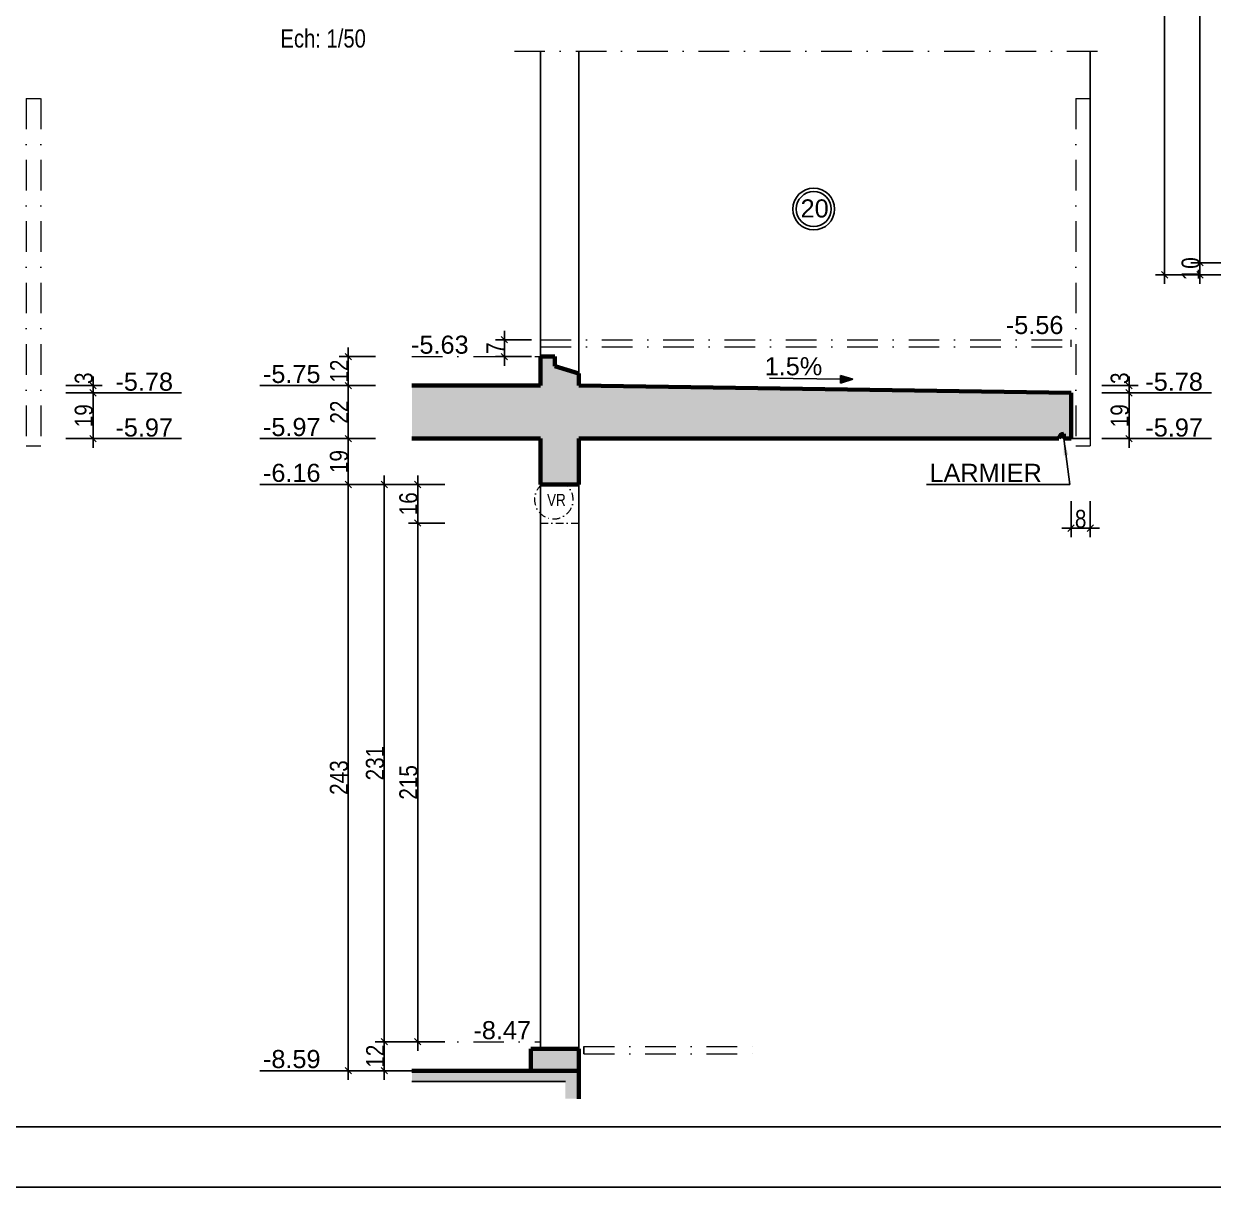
# Model space of a CAD drawing. Header units: centimetres. Extents: x 16433 to 114398, y -50094 to -12305.
# Drawn here: x 53946 to 54933, y -38073 to -37109 of the extents above; entities that cross this region are included whole.
import ezdxf
from ezdxf.enums import TextEntityAlignment as Align

# ---------------------------------------------------------------- set-up
doc = ezdxf.new("R2010")
doc.units = ezdxf.units.CM
doc.header["$LTSCALE"] = 0.5
doc.linetypes.add('TIRETPTX2', pattern=[50.8, 25.4, -12.7, 0, -12.7])
doc.layers.get('DEFPOINTS').update_dxf_attribs({"linetype": 'CONTINUOUS'})
for name, color, linetype in [('01_cote_gen', 4, 'CONTINUOUS'), ('01_linteaux', 2, 'CONTINUOUS'), ('01_poch_murs', 253, 'CONTINUOUS'), ('01_texte', 230, 'CONTINUOUS'), ('AA_COTES', 2, 'CONTINUOUS')]:
    doc.layers.add(name, color=color, linetype=linetype)
doc.layers.add('01_murs_coup', color=5, linetype='CONTINUOUS', lineweight=60)
doc.layers.add('01_tram_axes', color=2, linetype='TIRETPTX2', lineweight=9)
doc.styles.add('ARIAL', font='arial.ttf')
doc.styles.add('MATTE_TXT', font='arial.ttf')
doc.styles.add('STYLE2', font='ARIALN.TTF')
doc.dimstyles.new('JB25', dxfattribs={"dimscale": 0.1, "dimtxt": 150, "dimasz": 15, "dimexe": 0.1, "dimexo": 0.1, "dimgap": 0.09, "dimtad": 1, "dimdec": 1, "dimlfac": 0.5, "dimdsep": 46, "dimtxsty": 'STYLE2', "dimblk1": 'BOND_G', "dimblk2": 'BOND_D', "dimsah": 1, "dimcen": 1.5, "dimdle": 0.01, "dimse1": 1, "dimse2": 1, "dimclrd": 4, "dimclre": 2, "dimclrt": 6, "dimazin": 2, "dimtfac": 2.333333, "dimtdec": 1, "dimtix": 1, "dimtmove": 2, "dimatfit": 3, "dimldrblk": 'BOND_G', "dimfxl": 1, "dimtolj": 1, "dimtzin": 0, "dimarcsym": 0})
doc.dimstyles.new('JB50', dxfattribs={"dimscale": 0.1, "dimtxt": 150, "dimasz": 15, "dimexe": 0.1, "dimexo": 0.1, "dimgap": 0.09, "dimtad": 1, "dimdec": 1, "dimdsep": 46, "dimtxsty": 'STYLE2', "dimblk1": 'BOND_G', "dimblk2": 'BOND_D', "dimsah": 1, "dimcen": 1.5, "dimdle": 0.01, "dimse1": 1, "dimse2": 1, "dimclrd": 4, "dimclre": 2, "dimclrt": 6, "dimazin": 2, "dimtfac": 2.333333, "dimtdec": 1, "dimtix": 1, "dimtmove": 2, "dimatfit": 3, "dimldrblk": 'BOND_G', "dimfxl": 1, "dimtolj": 1, "dimtzin": 0, "dimarcsym": 0})

# ---------------------------------------------------------------- blocks, each defined once
blk = doc.blocks.new('BOND_G')
at = {"layer": 'AA_COTES', "color": 0}
for p, q in [((0, -5), (0, 15)), ((5, 0), (-5, 0)), ((1.77, 1.77), (-1.77, -1.77))]:
    blk.add_line(p, q, dxfattribs=at)
blk = doc.blocks.new('BOND_D')
at = {"layer": 'AA_COTES', "color": 0}
for p, q in [((5, 0), (-5, 0)), ((-1.77, -1.77), (1.77, 1.77)), ((0, 5), (0, -15))]:
    blk.add_line(p, q, dxfattribs=at)
blk = doc.blocks.new('*D3222')
at = {"layer": '01_cote_gen', "color": 4, "lineweight": -2, "transparency": 16777216}
blk.add_line((54921.7, -37305.28), (54921.7, -36303.28), dxfattribs=at)
at = {"layer": 'DEFPOINTS', "color": 0}
for p in [(54921.7, -36301.78), (55004.15, -36301.78), (54989.85, -37306.78)]:
    blk.add_point(p, dxfattribs=at)
at = {"layer": '01_cote_gen', "color": 4, "lineweight": -2, "transparency": 16777216, "xscale": 1.5, "yscale": 1.5, "zscale": 1.5}
for name, p, rotation in [('BOND_D', (54921.7, -36301.78), 90), ('BOND_G', (54921.7, -37306.78), 270)]:
    blk.add_blockref(name, p, dxfattribs=dict(at, rotation=rotation))
at = {"layer": '01_cote_gen', "color": 6, "transparency": 16777216, "insert": (54914.03, -36804.28), "char_height": 15, "attachment_point": 5, "rotation": 90, "style": 'STYLE2'}
blk.add_mtext('\\A1;1005', dxfattribs=at)
blk = doc.blocks.new('*D3236')
at = {"layer": '01_cote_gen', "color": 4, "lineweight": -2, "transparency": 16777216}
for p, q in [((54921.7, -37305.28), (54921.7, -37303.78)), ((54921.7, -37306.78), (54921.7, -37316.78)), ((54921.7, -37318.28), (54921.7, -37319.78))]:
    blk.add_line(p, q, dxfattribs=at)
at = {"layer": 'DEFPOINTS', "color": 0}
for p in [(55070.11, -37306.78), (54921.7, -37316.78), (55070.11, -37316.78)]:
    blk.add_point(p, dxfattribs=at)
at = {"layer": '01_cote_gen', "color": 4, "lineweight": -2, "transparency": 16777216, "xscale": 1.5, "yscale": 1.5, "zscale": 1.5}
for name, p, rotation in [('BOND_G', (54921.7, -37306.78), 270), ('BOND_D', (54921.7, -37316.78), 90)]:
    blk.add_blockref(name, p, dxfattribs=dict(at, rotation=rotation))
at = {"layer": '01_cote_gen', "color": 6, "transparency": 16777216, "insert": (54914.03, -37311.78), "char_height": 15, "attachment_point": 5, "rotation": 90, "style": 'STYLE2'}
blk.add_mtext('\\A1;10', dxfattribs=at)
blk = doc.blocks.new('*D3542')
at = {"layer": '01_cote_gen', "color": 4, "lineweight": -2, "transparency": 16777216}
blk.add_line((54892.31, -37315.28), (54892.31, -36295.28), dxfattribs=at)
at = {"layer": 'DEFPOINTS', "color": 0}
for p in [(54892.31, -36293.78), (54944.2, -36293.78), (54944.2, -37316.78)]:
    blk.add_point(p, dxfattribs=at)
at = {"layer": '01_cote_gen', "color": 4, "lineweight": -2, "transparency": 16777216, "xscale": 1.5, "yscale": 1.5, "zscale": 1.5}
for name, p, rotation in [('BOND_D', (54892.31, -36293.78), 90), ('BOND_G', (54892.31, -37316.78), 270)]:
    blk.add_blockref(name, p, dxfattribs=dict(at, rotation=rotation))
at = {"layer": '01_cote_gen', "color": 6, "transparency": 16777216, "insert": (54884.64, -36805.28), "char_height": 15, "attachment_point": 5, "rotation": 90, "style": 'STYLE2'}
blk.add_mtext('\\A1;1023', dxfattribs=at)
blk = doc.blocks.new('*D3751')
at = {"layer": '01_cote_gen', "color": 4, "lineweight": -2, "ltscale": 2, "transparency": 16777216}
blk.add_line((54003.87, -37410.11), (54003.87, -37413.11), dxfattribs=at)
at = {"layer": 'DEFPOINTS', "color": 0, "ltscale": 2}
for p in [(53536.4, -37408.61), (53944.4, -37414.61), (54003.87, -37414.61)]:
    blk.add_point(p, dxfattribs=at)
at = {"layer": '01_cote_gen', "color": 4, "lineweight": -2, "ltscale": 2, "transparency": 16777216, "xscale": 1.5, "yscale": 1.5, "zscale": 1.5}
for name, p, rotation in [('BOND_G', (54003.87, -37408.61), 90), ('BOND_D', (54003.87, -37414.61), 270)]:
    blk.add_blockref(name, p, dxfattribs=dict(at, rotation=rotation))
at = {"layer": '01_cote_gen', "color": 6, "ltscale": 2, "transparency": 16777216, "insert": (53996.2, -37402.53), "char_height": 15, "attachment_point": 5, "rotation": 90, "style": 'STYLE2'}
blk.add_mtext('\\A1;3', dxfattribs=at)
blk = doc.blocks.new('*D3752')
at = {"layer": '01_cote_gen', "color": 4, "lineweight": -2, "ltscale": 2, "transparency": 16777216}
blk.add_line((54003.87, -37416.11), (54003.87, -37451.11), dxfattribs=at)
at = {"layer": 'DEFPOINTS', "color": 0, "ltscale": 2}
for p in [(53991.72, -37414.61), (53944.4, -37452.61), (54003.87, -37452.61)]:
    blk.add_point(p, dxfattribs=at)
at = {"layer": '01_cote_gen', "color": 4, "lineweight": -2, "ltscale": 2, "transparency": 16777216, "xscale": 1.5, "yscale": 1.5, "zscale": 1.5}
for name, p, rotation in [('BOND_G', (54003.87, -37414.61), 90), ('BOND_D', (54003.87, -37452.61), 270)]:
    blk.add_blockref(name, p, dxfattribs=dict(at, rotation=rotation))
at = {"layer": '01_cote_gen', "color": 6, "ltscale": 2, "transparency": 16777216, "insert": (53996.2, -37433.61), "char_height": 15, "attachment_point": 5, "rotation": 90, "style": 'STYLE2'}
blk.add_mtext('\\A1;19', dxfattribs=at)
blk = doc.blocks.new('*D3753')
at = {"layer": '01_cote_gen', "color": 4, "lineweight": -2, "ltscale": 2, "transparency": 16777216}
blk.add_line((54245.28, -37975.11), (54245.28, -37954.11), dxfattribs=at)
at = {"layer": 'DEFPOINTS', "color": 0, "ltscale": 2}
for p in [(54245.28, -37952.61), (54283.76, -37952.61), (54297.18, -37976.61)]:
    blk.add_point(p, dxfattribs=at)
at = {"layer": '01_cote_gen', "color": 4, "lineweight": -2, "ltscale": 2, "transparency": 16777216, "xscale": 1.5, "yscale": 1.5, "zscale": 1.5}
for name, p, rotation in [('BOND_D', (54245.28, -37952.61), 90), ('BOND_G', (54245.28, -37976.61), 270)]:
    blk.add_blockref(name, p, dxfattribs=dict(at, rotation=rotation))
at = {"layer": '01_cote_gen', "color": 6, "ltscale": 2, "transparency": 16777216, "insert": (54237.74, -37964.61), "char_height": 15, "attachment_point": 5, "rotation": 90, "style": 'STYLE2'}
blk.add_mtext('\\A1;12', dxfattribs=at)
blk = doc.blocks.new('*D3754')
at = {"layer": '01_cote_gen', "color": 4, "lineweight": -2, "ltscale": 2, "transparency": 16777216}
blk.add_line((54245.28, -37951.11), (54245.28, -37492.11), dxfattribs=at)
at = {"layer": 'DEFPOINTS', "color": 0, "ltscale": 2}
for p in [(54245.28, -37490.61), (54406.75, -37490.61), (54321.51, -37952.61)]:
    blk.add_point(p, dxfattribs=at)
at = {"layer": '01_cote_gen', "color": 4, "lineweight": -2, "ltscale": 2, "transparency": 16777216, "xscale": 1.5, "yscale": 1.5, "zscale": 1.5}
for name, p, rotation in [('BOND_D', (54245.28, -37490.61), 90), ('BOND_G', (54245.28, -37952.61), 270)]:
    blk.add_blockref(name, p, dxfattribs=dict(at, rotation=rotation))
at = {"layer": '01_cote_gen', "color": 6, "ltscale": 2, "transparency": 16777216, "insert": (54237.61, -37721.61), "char_height": 15, "attachment_point": 5, "rotation": 90, "style": 'STYLE2'}
blk.add_mtext('\\A1;231', dxfattribs=at)
blk = doc.blocks.new('*D3755')
at = {"layer": '01_cote_gen', "color": 4, "lineweight": -2, "ltscale": 2, "transparency": 16777216}
blk.add_line((54273.02, -37951.11), (54273.02, -37524.11), dxfattribs=at)
at = {"layer": 'DEFPOINTS', "color": 0, "ltscale": 2}
for p in [(54273.02, -37522.61), (54406.75, -37522.61), (54286.44, -37952.61)]:
    blk.add_point(p, dxfattribs=at)
at = {"layer": '01_cote_gen', "color": 4, "lineweight": -2, "ltscale": 2, "transparency": 16777216, "xscale": 1.5, "yscale": 1.5, "zscale": 1.5}
for name, p, rotation in [('BOND_D', (54273.02, -37522.61), 90), ('BOND_G', (54273.02, -37952.61), 270)]:
    blk.add_blockref(name, p, dxfattribs=dict(at, rotation=rotation))
at = {"layer": '01_cote_gen', "color": 6, "ltscale": 2, "transparency": 16777216, "insert": (54265.35, -37737.61), "char_height": 15, "attachment_point": 5, "rotation": 90, "style": 'STYLE2'}
blk.add_mtext('\\A1;215', dxfattribs=at)
blk = doc.blocks.new('*D3756')
at = {"layer": '01_cote_gen', "color": 4, "lineweight": -2, "ltscale": 2, "transparency": 16777216}
blk.add_line((54273.02, -37521.11), (54273.02, -37492.11), dxfattribs=at)
at = {"layer": 'DEFPOINTS', "color": 0, "ltscale": 2}
for p in [(54267.78, -37490.61), (54273.02, -37490.61), (54295.52, -37522.61)]:
    blk.add_point(p, dxfattribs=at)
at = {"layer": '01_cote_gen', "color": 4, "lineweight": -2, "ltscale": 2, "transparency": 16777216, "xscale": 1.5, "yscale": 1.5, "zscale": 1.5}
for name, p, rotation in [('BOND_D', (54273.02, -37490.61), 90), ('BOND_G', (54273.02, -37522.61), 270)]:
    blk.add_blockref(name, p, dxfattribs=dict(at, rotation=rotation))
at = {"layer": '01_cote_gen', "color": 6, "ltscale": 2, "transparency": 16777216, "insert": (54265.35, -37506.61), "char_height": 15, "attachment_point": 5, "rotation": 90, "style": 'STYLE2'}
blk.add_mtext('\\A1;16', dxfattribs=at)
blk = doc.blocks.new('*D3757')
at = {"layer": '01_cote_gen', "color": 4, "lineweight": -2, "ltscale": 2, "transparency": 16777216}
blk.add_line((54215.42, -37489.11), (54215.42, -37454.11), dxfattribs=at)
at = {"layer": 'DEFPOINTS', "color": 0, "ltscale": 2}
for p in [(54215.42, -37452.61), (54278.96, -37452.61), (54265.67, -37490.61)]:
    blk.add_point(p, dxfattribs=at)
at = {"layer": '01_cote_gen', "color": 4, "lineweight": -2, "ltscale": 2, "transparency": 16777216, "xscale": 1.5, "yscale": 1.5, "zscale": 1.5}
for name, p, rotation in [('BOND_D', (54215.42, -37452.61), 90), ('BOND_G', (54215.42, -37490.61), 270)]:
    blk.add_blockref(name, p, dxfattribs=dict(at, rotation=rotation))
at = {"layer": '01_cote_gen', "color": 6, "ltscale": 2, "transparency": 16777216, "insert": (54207.76, -37471.61), "char_height": 15, "attachment_point": 5, "rotation": 90, "style": 'STYLE2'}
blk.add_mtext('\\A1;19', dxfattribs=at)
blk = doc.blocks.new('*D3758')
at = {"layer": '01_cote_gen', "color": 4, "lineweight": -2, "ltscale": 2, "transparency": 16777216}
blk.add_line((54215.42, -37451.11), (54215.42, -37410.11), dxfattribs=at)
at = {"layer": 'DEFPOINTS', "color": 0, "ltscale": 2}
for p in [(54215.42, -37408.61), (54305.81, -37408.61), (54305.81, -37452.61)]:
    blk.add_point(p, dxfattribs=at)
at = {"layer": '01_cote_gen', "color": 4, "lineweight": -2, "ltscale": 2, "transparency": 16777216, "xscale": 1.5, "yscale": 1.5, "zscale": 1.5}
for name, p, rotation in [('BOND_D', (54215.42, -37408.61), 90), ('BOND_G', (54215.42, -37452.61), 270)]:
    blk.add_blockref(name, p, dxfattribs=dict(at, rotation=rotation))
at = {"layer": '01_cote_gen', "color": 6, "ltscale": 2, "transparency": 16777216, "insert": (54207.88, -37430.61), "char_height": 15, "attachment_point": 5, "rotation": 90, "style": 'STYLE2'}
blk.add_mtext('\\A1;22', dxfattribs=at)
blk = doc.blocks.new('*D3759')
at = {"layer": '01_cote_gen', "color": 4, "lineweight": -2, "ltscale": 2, "transparency": 16777216}
blk.add_line((54215.42, -37975.11), (54215.42, -37492.11), dxfattribs=at)
at = {"layer": 'DEFPOINTS', "color": 0, "ltscale": 2}
for p in [(54215.42, -37490.61), (54295.52, -37490.61), (54289.67, -37976.61)]:
    blk.add_point(p, dxfattribs=at)
at = {"layer": '01_cote_gen', "color": 4, "lineweight": -2, "ltscale": 2, "transparency": 16777216, "xscale": 1.5, "yscale": 1.5, "zscale": 1.5}
for name, p, rotation in [('BOND_D', (54215.42, -37490.61), 90), ('BOND_G', (54215.42, -37976.61), 270)]:
    blk.add_blockref(name, p, dxfattribs=dict(at, rotation=rotation))
at = {"layer": '01_cote_gen', "color": 6, "ltscale": 2, "transparency": 16777216, "insert": (54207.76, -37733.61), "char_height": 15, "attachment_point": 5, "rotation": 90, "style": 'STYLE2'}
blk.add_mtext('\\A1;243', dxfattribs=at)
blk = doc.blocks.new('*D3760')
at = {"layer": '01_cote_gen', "color": 4, "lineweight": -2, "ltscale": 2, "transparency": 16777216}
blk.add_line((54215.42, -37407.11), (54215.42, -37386.11), dxfattribs=at)
at = {"layer": 'DEFPOINTS', "color": 0, "ltscale": 2}
for p in [(54215.42, -37384.61), (54276.58, -37384.61), (54237.92, -37408.61)]:
    blk.add_point(p, dxfattribs=at)
at = {"layer": '01_cote_gen', "color": 4, "lineweight": -2, "ltscale": 2, "transparency": 16777216, "xscale": 1.5, "yscale": 1.5, "zscale": 1.5}
for name, p, rotation in [('BOND_D', (54215.42, -37384.61), 90), ('BOND_G', (54215.42, -37408.61), 270)]:
    blk.add_blockref(name, p, dxfattribs=dict(at, rotation=rotation))
at = {"layer": '01_cote_gen', "color": 6, "ltscale": 2, "transparency": 16777216, "insert": (54207.88, -37396.61), "char_height": 15, "attachment_point": 5, "rotation": 90, "style": 'STYLE2'}
blk.add_mtext('\\A1;12', dxfattribs=at)
blk = doc.blocks.new('*D3761')
at = {"layer": '01_cote_gen', "color": 4, "lineweight": -2, "ltscale": 2, "transparency": 16777216}
blk.add_line((54344.89, -37383.11), (54344.89, -37372.11), dxfattribs=at)
at = {"layer": 'DEFPOINTS', "color": 0, "ltscale": 2}
for p in [(54344.89, -37370.61), (54374.75, -37370.61), (54362.15, -37384.61)]:
    blk.add_point(p, dxfattribs=at)
at = {"layer": '01_cote_gen', "color": 4, "lineweight": -2, "ltscale": 2, "transparency": 16777216, "xscale": 1.5, "yscale": 1.5, "zscale": 1.5}
for name, p, rotation in [('BOND_D', (54344.89, -37370.61), 90), ('BOND_G', (54344.89, -37384.61), 270)]:
    blk.add_blockref(name, p, dxfattribs=dict(at, rotation=rotation))
at = {"layer": '01_cote_gen', "color": 6, "ltscale": 2, "transparency": 16777216, "insert": (54337.38, -37377.61), "char_height": 15, "attachment_point": 5, "rotation": 90, "style": 'STYLE2'}
blk.add_mtext('\\A1;7', dxfattribs=at)
blk = doc.blocks.new('*D3762')
at = {"layer": '01_cote_gen', "color": 4, "lineweight": -2, "ltscale": 2, "transparency": 16777216}
blk.add_line((54862.86, -37410.11), (54862.86, -37413.11), dxfattribs=at)
at = {"layer": 'DEFPOINTS', "color": 0, "ltscale": 2}
for p in [(54406.75, -37408.61), (54814.75, -37414.61), (54862.86, -37414.61)]:
    blk.add_point(p, dxfattribs=at)
at = {"layer": '01_cote_gen', "color": 4, "lineweight": -2, "ltscale": 2, "transparency": 16777216, "xscale": 1.5, "yscale": 1.5, "zscale": 1.5}
for name, p, rotation in [('BOND_G', (54862.86, -37408.61), 90), ('BOND_D', (54862.86, -37414.61), 270)]:
    blk.add_blockref(name, p, dxfattribs=dict(at, rotation=rotation))
at = {"layer": '01_cote_gen', "color": 6, "ltscale": 2, "transparency": 16777216, "insert": (54855.19, -37402.53), "char_height": 15, "attachment_point": 5, "rotation": 90, "style": 'STYLE2'}
blk.add_mtext('\\A1;3', dxfattribs=at)
blk = doc.blocks.new('*D3763')
at = {"layer": '01_cote_gen', "color": 4, "lineweight": -2, "ltscale": 2, "transparency": 16777216}
blk.add_line((54862.86, -37416.11), (54862.86, -37451.11), dxfattribs=at)
at = {"layer": 'DEFPOINTS', "color": 0, "ltscale": 2}
for p in [(54850.72, -37414.61), (54814.75, -37452.61), (54862.86, -37452.61)]:
    blk.add_point(p, dxfattribs=at)
at = {"layer": '01_cote_gen', "color": 4, "lineweight": -2, "ltscale": 2, "transparency": 16777216, "xscale": 1.5, "yscale": 1.5, "zscale": 1.5}
for name, p, rotation in [('BOND_G', (54862.86, -37414.61), 90), ('BOND_D', (54862.86, -37452.61), 270)]:
    blk.add_blockref(name, p, dxfattribs=dict(at, rotation=rotation))
at = {"layer": '01_cote_gen', "color": 6, "ltscale": 2, "transparency": 16777216, "insert": (54855.19, -37433.61), "char_height": 15, "attachment_point": 5, "rotation": 90, "style": 'STYLE2'}
blk.add_mtext('\\A1;19', dxfattribs=at)
blk = doc.blocks.new('*D3764')
at = {"layer": '01_cote_gen', "color": 4, "lineweight": -2, "ltscale": 2, "transparency": 16777216}
blk.add_line((54829.25, -37526.85), (54816.25, -37526.85), dxfattribs=at)
at = {"layer": 'DEFPOINTS', "color": 0, "ltscale": 2}
for p in [(54814.75, -37434.07), (54830.75, -37434.07), (54814.75, -37526.85)]:
    blk.add_point(p, dxfattribs=at)
at = {"layer": '01_cote_gen', "color": 4, "lineweight": -2, "ltscale": 2, "transparency": 16777216, "xscale": 1.5, "yscale": 1.5, "zscale": 1.5, "rotation": 180}
blk.add_blockref('BOND_D', (54814.75, -37526.85), dxfattribs=at)
at = {"layer": '01_cote_gen', "color": 4, "lineweight": -2, "ltscale": 2, "transparency": 16777216, "xscale": 1.5, "yscale": 1.5, "zscale": 1.5}
blk.add_blockref('BOND_G', (54830.75, -37526.85), dxfattribs=at)
at = {"layer": '01_cote_gen', "color": 6, "ltscale": 2, "transparency": 16777216, "insert": (54822.75, -37519.19), "char_height": 15, "attachment_point": 5, "style": 'STYLE2'}
blk.add_mtext('\\A1;8', dxfattribs=at)

msp = doc.modelspace()

# ---------------------------------------------------------------- hatches: boundary and pattern name
at = {"layer": '01_poch_murs', "ltscale": 2}
h = msp.add_hatch(color=256, dxfattribs=at)
h.dxf.hatch_style = 1
h.paths.add_polyline_path([(54814.752, -37414.61), (54406.752, -37408.61), (54406.752, -37398.568), (54386.752, -37392.61), (54386.752, -37384.61), (54374.752, -37384.61), (54374.752, -37408.61), (54268.266, -37408.61), (54268.266, -37452.61), (54374.752, -37452.61), (54374.752, -37490.61), (54406.752, -37490.61), (54406.752, -37452.61), (54804.752, -37452.61, -0.4142136), (54808.752, -37448.61), (54808.752, -37452.61), (54814.752, -37452.61)])
h.paths.add_polyline_path([(54406.752, -37958.61), (54366.752, -37958.61), (54366.752, -37976.61), (54406.752, -37976.61)])
h.paths.add_polyline_path([(54406.752, -37976.61), (54268.266, -37976.61), (54268.266, -37985.513), (54395.463, -37985.513), (54395.463, -37999.888), (54406.752, -37999.888)])

# ---------------------------------------------------------------- linework, layer by layer
at = {"layer": '01_cote_gen'}
msp.add_line((57490.607, -38073.211), (52257.974, -38073.211), dxfattribs=at)
at = {"layer": '01_linteaux'}
for p, q in [((54374.752, -37384.61), (54374.752, -37131.429)), ((54406.752, -37398.568), (54406.752, -37131.429)), ((54830.752, -37452.61), (54830.752, -37131.429)), ((54814.752, -37452.61), (54830.752, -37452.61)), ((54374.752, -37490.61), (54374.752, -37958.61)), ((54406.752, -37490.61), (54406.752, -37958.61)), ((54410.752, -37956.61), (54410.752, -37962.61))]:
    msp.add_line(p, q, dxfattribs=at)
at = {"layer": '01_murs_coup'}
for p, q in [((54374.752, -37384.61), (54374.752, -37408.61)), ((54374.752, -37384.61), (54386.752, -37384.61)), ((54386.752, -37384.61), (54386.752, -37392.61)), ((54386.752, -37392.61), (54406.752, -37398.568)), ((54406.752, -37398.568), (54406.752, -37408.61)), ((54268.266, -37408.61), (54374.752, -37408.61)), ((54406.752, -37408.61), (54814.752, -37414.61)), ((54814.752, -37414.61), (54814.752, -37452.61)), ((54808.752, -37448.61), (54808.752, -37452.61)), ((54268.266, -37452.61), (54374.752, -37452.61)), ((54374.752, -37452.61), (54374.752, -37490.61)), ((54406.752, -37452.61), (54804.752, -37452.61)), ((54406.752, -37452.61), (54406.752, -37490.61)), ((54808.752, -37452.61), (54814.752, -37452.61)), ((54374.752, -37490.61), (54406.752, -37490.61)), ((54366.752, -37958.61), (54406.752, -37958.61)), ((54366.752, -37958.61), (54366.752, -37976.61)), ((54406.752, -37958.61), (54406.752, -37999.888)), ((54268.266, -37976.61), (54406.752, -37976.61))]:
    msp.add_line(p, q, dxfattribs=at)
msp.add_arc((54808.752, -37452.61), 4, 90, 180, dxfattribs=at)
at = {"layer": '01_poch_murs', "ltscale": 2}
msp.add_line((54268.266, -37985.513), (54395.463, -37985.513), dxfattribs=at)
at = {"layer": '01_texte'}
for p, q in [((54142.153, -37408.61), (54207.923, -37408.61)), ((54564.726, -37402.407), (54623.543, -37403.272)), ((54633.771, -37403.422), (54623.543, -37400.141)), ((54623.543, -37400.141), (54623.543, -37406.703)), ((54633.771, -37403.422), (54623.543, -37406.703)), ((54011.37, -37414.61), (54077.14, -37414.61)), ((54870.361, -37414.61), (54931.154, -37414.61)), ((54011.37, -37452.61), (54077.14, -37452.61)), ((54142.153, -37452.61), (54207.923, -37452.61)), ((54808.752, -37452.61), (54813.899, -37490.61)), ((54870.361, -37452.61), (54931.154, -37452.61)), ((54142.153, -37490.61), (54207.923, -37490.61)), ((54694.828, -37490.61), (54813.899, -37490.61)), ((54142.153, -37976.61), (54207.923, -37976.61)), ((57147.974, -38023.211), (52307.974, -38023.211))]:
    msp.add_line(p, q, dxfattribs=at)
for radius in [17.309, 14.533]:
    msp.add_circle((54601.419, -37262.278), radius, dxfattribs=at)
for points in [[(54623.543, -37400.141), (54633.771, -37403.422), (54623.543, -37406.703)], [(54808.752, -37452.61), (54808.78, -37466.65), (54810.62, -37466.401)], [(54808.752, -37452.61), (54812.46, -37466.152), (54810.62, -37466.401)]]:
    msp.add_solid(points, dxfattribs=at)
at = {"layer": '01_tram_axes', "ltscale": 2}
for p, q in [((54353.141, -37131.429), (54846.179, -37131.429)), ((53948.349, -37170.61), (53960.349, -37170.61)), ((53948.405, -37170.61), (53948.405, -37458.61)), ((53960.405, -37170.61), (53960.405, -37458.61)), ((54818.752, -37170.61), (54830.752, -37170.61)), ((54818.752, -37170.61), (54818.752, -37458.61)), ((54374.752, -37370.61), (54814.752, -37370.61)), ((54374.752, -37370.61), (54374.752, -37376.61)), ((54374.752, -37376.61), (54814.752, -37376.61)), ((54814.752, -37376.61), (54814.752, -37370.61)), ((54268.266, -37384.61), (54374.752, -37384.61)), ((53948.405, -37458.61), (53960.405, -37458.61)), ((54818.752, -37458.61), (54830.752, -37458.61)), ((54830.752, -37452.61), (54830.752, -37458.61)), ((54268.266, -37952.61), (54374.752, -37952.61)), ((54410.752, -37956.61), (54557.539, -37956.61)), ((54410.752, -37962.61), (54557.539, -37962.61))]:
    msp.add_line(p, q, dxfattribs=at)
at = {"layer": '01_tram_axes', "ltscale": 0.5}
msp.add_line((54374.752, -37522.61), (54406.752, -37522.61), dxfattribs=at)
msp.add_arc((54385.919, -37503.155), 16, 128.367539, 51.632461, dxfattribs=at)

# ---------------------------------------------------------------- texts
at = {"layer": '01_texte', "style": 'MATTE_TXT', "width": 0.8}
for s, height, p in [('Ech: 1/50', 15, (54194.63, -37132.844)), ('VR', 10, (54388.035, -37511.398))]:
    msp.add_text(s, height=height, dxfattribs=at).set_placement(p, align=Align.BOTTOM_CENTER)
at = {"layer": '01_texte', "style": 'ARIAL'}
for s, p in [('20', (54590.502, -37269.236)), ('-5.56', (54760.669, -37365.892)), ('-5.63', (54267.479, -37382.18)), ('1.5%%%', (54560.731, -37400.082)), ('-5.78', (54022.368, -37412.865)), ('-5.75', (54144.696, -37406.451)), ('-5.78', (54876.382, -37412.865)), ('-5.97', (54022.368, -37450.865)), ('-5.97', (54144.696, -37450.451)), ('-5.97', (54876.382, -37450.865)), ('-6.16', (54144.696, -37488.451)), ('LARMIER', (54697.371, -37488.451)), ('-8.47', (54319.209, -37950.498)), ('-8.59', (54144.696, -37974.451))]:
    msp.add_text(s, height=15, dxfattribs=at).set_placement(p)

# ---------------------------------------------------------------- dimensions: what is measured, and where the dimension line sits
at = {"layer": '01_cote_gen'}
for base, p1, p2, picture, middle in [((54892.306, -36293.782), (54944.201, -37316.781), (54944.201, -36293.782), '*D3542', (54884.638, -36805.281)), ((54921.701, -36301.782), (54989.846, -37306.781), (55004.155, -36301.782), '*D3222', (54914.033, -36804.281)), ((54921.701, -37316.781), (55070.109, -37306.781), (55070.109, -37316.781), '*D3236', (54914.033, -37311.781))]:
    dim = msp.add_linear_dim(base=base, p1=p1, p2=p2, angle=90, dimstyle='JB50', dxfattribs=at)
    dim.commit()
    dim.dimension.update_dxf_attribs({"geometry": picture, "text_midpoint": middle})
at = {"layer": '01_cote_gen', "ltscale": 2}
for base, p1, p2, picture, middle in [((54344.89, -37370.61), (54362.152, -37384.61), (54374.752, -37370.61), '*D3761', (54337.381, -37377.61)), ((54215.423, -37384.61), (54237.923, -37408.61), (54276.585, -37384.61), '*D3760', (54207.884, -37396.61)), ((54003.87, -37452.61), (53991.725, -37414.61), (53944.405, -37452.61), '*D3752', (53996.202, -37433.61)), ((54215.423, -37408.61), (54305.808, -37452.61), (54305.808, -37408.61), '*D3758', (54207.884, -37430.61)), ((54862.861, -37452.61), (54850.716, -37414.61), (54814.752, -37452.61), '*D3763', (54855.193, -37433.61)), ((54215.423, -37452.61), (54265.665, -37490.61), (54278.961, -37452.61), '*D3757', (54207.756, -37471.61)), ((54215.423, -37490.61), (54289.667, -37976.61), (54295.517, -37490.61), '*D3759', (54207.756, -37733.61)), ((54245.275, -37490.61), (54321.509, -37952.61), (54406.752, -37490.61), '*D3754', (54237.608, -37721.61)), ((54273.017, -37490.61), (54295.517, -37522.61), (54267.775, -37490.61), '*D3756', (54265.35, -37506.61)), ((54273.017, -37522.61), (54286.441, -37952.61), (54406.752, -37522.61), '*D3755', (54265.35, -37737.61)), ((54245.275, -37952.61), (54297.18, -37976.61), (54283.756, -37952.61), '*D3753', (54237.736, -37964.61))]:
    dim = msp.add_linear_dim(base=base, p1=p1, p2=p2, angle=90, dimstyle='JB25', dxfattribs=at)
    dim.commit()
    dim.dimension.update_dxf_attribs({"geometry": picture, "text_midpoint": middle})
for base, p1, p2, picture, middle in [((54003.87, -37414.61), (53536.405, -37408.61), (53944.405, -37414.61), '*D3751', (53996.202, -37402.531)), ((54862.861, -37414.61), (54406.752, -37408.61), (54814.752, -37414.61), '*D3762', (54855.193, -37402.531))]:
    dim = msp.add_linear_dim(base=base, p1=p1, p2=p2, angle=90, dimstyle='JB25', dxfattribs=at)
    dim.commit()
    dim.dimension.update_dxf_attribs({"geometry": picture, "text_midpoint": middle, "dimtype": 160})
dim = msp.add_linear_dim(base=(54814.752, -37526.853), p1=(54830.752, -37434.075), p2=(54814.752, -37434.075), dimstyle='JB25', dxfattribs=at)
dim.commit()
dim.dimension.update_dxf_attribs({"geometry": '*D3764', "text_midpoint": (54822.752, -37519.186)})

doc.saveas('drawing.dxf')
